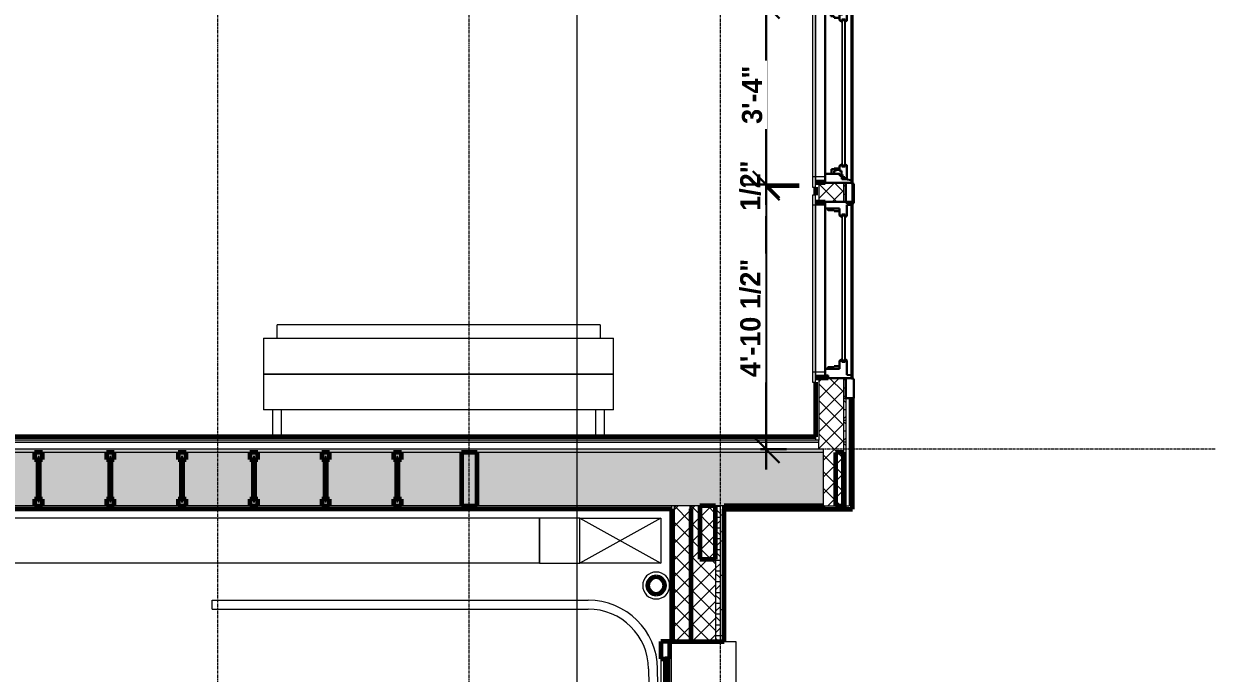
# Model space of a CAD drawing. Header units: inches. Extents: x -3225 to -1923, y -226 to 478.
# Drawn here: x -2201.1 to -1935.5, y 97.3 to 242.1 of the extents above; entities that cross this region are included whole.
import ezdxf

# ---------------------------------------------------------------- set-up
doc = ezdxf.new("R2010")
doc.units = ezdxf.units.IN
doc.header["$MEASUREMENT"] = 0
doc.linetypes.add('Grid Line 1_2_', pattern=[0.875, 0.5, -0.125, 0.125, -0.125])
for name, color, linetype, lineweight in [('A-ANNO-DIMS-1', 211, 'Continuous', 30), ('A-CLNG-1', 13, 'Continuous', 60), ('A-CLNG-PATT-1', 13, 'Continuous', 9), ('A-DOOR', 31, 'Continuous', 18), ('A-DOOR-1', 31, 'Continuous', 60), ('A-FLOR-1', 192, 'Continuous', 60), ('A-FLOR-LEVL-1', 51, 'Grid Line 1_2_', 9), ('A-FLOR-MCUT', 51, 'Continuous', 18), ('A-FLOR-PATT-1', 8, 'Continuous', 9), ('A-GLAZ-1', 151, 'Continuous', 9), ('A-GLAZ-2', 151, 'Continuous', 30), ('A-WALL', 113, 'Continuous', 18), ('A-WALL-PATT-1', 111, 'Continuous', 9), ('G-ANNO-SYMB-1', 111, 'Continuous', 9), ('I-FURN', 30, 'Continuous', 9), ('I-WALL', 2, 'Continuous', 18), ('I-WALL-1', 2, 'Continuous', 60), ('M-HVAC-DUCT', 70, 'Continuous', 9), ('M-HVAC-DUCT-ANNO', 70, 'Continuous', 9), ('S-BEAM', 12, 'Continuous', 9), ('S-BEAM-1', 12, 'Continuous', 60), ('S-FNDN', 32, 'Continuous', 18), ('S-FNDN-1', 32, 'Continuous', 60), ('S-GRID-1', 1, 'Grid Line 1_2_', 9)]:
    doc.layers.add(name, color=color, linetype=linetype, lineweight=lineweight)
doc.styles.add('Century Gothic_B', font='GOTHICB.TTF', dxfattribs={"height": 4.5})
doc.dimstyles.new('OD__1_4__Tol__', dxfattribs={"dimscale": 12, "dimtxt": 4.698757, "dimasz": 0.5, "dimexe": 0.375, "dimexo": 0.25, "dimgap": 0.0625, "dimtad": 1, "dimrnd": 0.25, "dimzin": 3, "dimdsep": 46, "dimlunit": 4, "dimtxsty": 'Century Gothic_B', "dimblk1": 'OBLIQUE', "dimblk2": 'OBLIQUE', "dimsah": 1, "dimcen": 0.09, "dimdle": 0.375, "dimazin": 0, "dimtfac": 1, "dimtdec": 4, "dimtix": 1, "dimtmove": 0, "dimatfit": 3, "dimfxl": 1, "dimtvp": 1, "dimtfill": 1, "dimfrac": 2, "dimtolj": 1, "dimtzin": 0, "dimlwd": 30, "dimlwe": 30, "dimarcsym": 2})
pattern_1 = [(0, (-2625.466, 124.937), (15.36, 3.84), [0.634, -10.886, 0.634, -10.886, -61.44]), (0, (-2625.466, 124.937), (15.36, 3.84), [-23.04, 0.634, -22.406, 0.634, -10.886, -26.88]), (0, (-2625.466, 124.937), (15.36, 3.84), [-57.6, 0.634, -7.046, 0.634, -18.566]), (120, (-2619.706, 126.857), (-11.005538, 11.38215), [0.634, -10.886, 0.634, -10.886, -61.44]), (120, (-2619.706, 126.857), (-11.005538, 11.38215), [-23.04, 0.634, -22.406, 0.634, -10.886, -26.88]), (120, (-2619.706, 126.857), (-11.005538, 11.38215), [-57.6, 0.634, -7.046, 0.634, -18.566]), (240, (-2617.786, 134.537), (-4.354462, -15.22215), [0.634, -10.886, 0.634, -10.886, -61.44]), (240, (-2617.786, 134.537), (-4.354462, -15.22215), [-23.04, 0.634, -22.406, 0.634, -10.886, -26.88]), (240, (-2617.786, 134.537), (-4.354462, -15.22215), [-57.6, 0.634, -7.046, 0.634, -18.566])]
pattern_2 = [(45, (-2625.466, 124.937), (-1.856155, 1.856155), []), (135, (-2625.466, 124.937), (-1.856155, -1.856155), [])]
pattern_3 = [(0, (-2625.466, 124.937), (0, 2.399), []), (315, (-2625.466, 124.937), (2.398506, 0), [3.393, -3.393]), (45, (-2625.466, 124.937), (2.398506, 0), [3.393, -3.393])]
pattern_4 = [(216.87, (-2622.268, 132.934), (23.9897714, 15.993643), [3.998, -35.986]), (206.565, (-2617.47, 130.535), (-7.99708, -7.99662), [8.941, -8.941]), (198.435, (-2617.47, 126.537), (-15.993845, -7.997098), [5.058, -20.23])]

# ---------------------------------------------------------------- blocks, each defined once
blk = doc.blocks.new('Bed-Standard - King 78_ x 80_-1391540-Section 12')
at = {"layer": 'I-FURN'}
for p, q in [((-2592.09, 175), (-2664.09, 175)), ((-2664.09, 174), (-2664.09, 175)), ((-2664.09, 172), (-2664.09, 174)), ((-2592.09, 175), (-2592.09, 174)), ((-2592.09, 174), (-2592.09, 172)), ((-2667.09, 172), (-2667.09, 164)), ((-2667.09, 172), (-2666.09, 172)), ((-2666.09, 172), (-2590.09, 172)), ((-2590.09, 172), (-2589.09, 172)), ((-2589.09, 164), (-2589.09, 172)), ((-2667.09, 164), (-2667.09, 156)), ((-2667.09, 164), (-2666.09, 164)), ((-2666.09, 164), (-2667.09, 164)), ((-2666.09, 164), (-2590.09, 164)), ((-2590.09, 164), (-2666.09, 164)), ((-2590.09, 164), (-2589.09, 164)), ((-2589.09, 164), (-2590.09, 164)), ((-2589.09, 156), (-2589.09, 164)), ((-2666.09, 156), (-2667.09, 156)), ((-2590.09, 156), (-2666.09, 156)), ((-2665.09, 156), (-2665.09, 150)), ((-2663.09, 150), (-2663.09, 156)), ((-2593.09, 156), (-2593.09, 150)), ((-2591.09, 150), (-2591.09, 156)), ((-2589.09, 156), (-2590.09, 156))]:
    blk.add_line(p, q, dxfattribs=at)
blk = doc.blocks.new('Garage Door - GARAGE-1873520-Section 12')
at = {"layer": 'A-DOOR'}
for p, q in [((-2159.06, 111.63), (-2159.06, 113.63)), ((-2159.06, 113.63), (-2075.27, 113.63)), ((-2159.06, 111.63), (-2075.27, 111.63)), ((-2061.77, 98.29), (-2060.42, 20.54)), ((-2059.06, 57.81), (-2059.77, 98.32)), ((-2059.06, 100.51), (-2059.06, 84.63)), ((-2057.06, 84.63), (-2057.06, 100.51)), ((-2059.06, 82.13), (-2059.06, 63.63)), ((-2057.06, 63.63), (-2057.06, 82.13)), ((-2059.06, 61.13), (-2059.06, 42.63)), ((-2057.06, 42.63), (-2057.06, 61.13)), ((-2059.06, 40.13), (-2059.06, 24.26)), ((-2057.06, 24.26), (-2057.06, 40.13))]:
    blk.add_line(p, q, dxfattribs=at)
for centre, radius, start, end in [((-2060.09, 116.88), 3, 90, 270), ((-2060.09, 116.88), 3, 270, 90), ((-2075.27, 98.13), 15.5, 0.6951, 90), ((-2075.27, 98.13), 13.5, 0.6728, 90)]:
    blk.add_arc(centre, radius, start, end, dxfattribs=at)
at = {"layer": 'A-DOOR-1'}
for p, q in [((-2059.06, 104.38), (-2059.06, 100.51)), ((-2057.06, 104.38), (-2059.06, 104.38)), ((-2057.06, 100.51), (-2057.06, 104.38)), ((-2059.06, 100.51), (-2057.06, 100.51)), ((-2058.06, 100.51), (-2058.06, 84.63)), ((-2057.56, 100.51), (-2058.06, 100.51)), ((-2057.56, 84.63), (-2057.56, 100.51)), ((-2059.06, 84.63), (-2059.06, 83.38)), ((-2057.06, 84.63), (-2059.06, 84.63)), ((-2059.06, 83.38), (-2057.06, 83.38)), ((-2059.06, 83.38), (-2059.06, 82.13)), ((-2057.06, 83.38), (-2059.06, 83.38)), ((-2058.06, 84.63), (-2057.56, 84.63)), ((-2057.06, 83.38), (-2057.06, 84.63)), ((-2057.06, 82.13), (-2057.06, 83.38)), ((-2059.06, 82.13), (-2057.06, 82.13)), ((-2058.06, 82.13), (-2058.06, 63.63)), ((-2057.56, 82.13), (-2058.06, 82.13)), ((-2057.56, 63.63), (-2057.56, 82.13)), ((-2059.06, 63.63), (-2059.06, 62.38)), ((-2057.06, 63.63), (-2059.06, 63.63)), ((-2059.06, 62.38), (-2057.06, 62.38)), ((-2059.06, 62.38), (-2059.06, 61.13)), ((-2057.06, 62.38), (-2059.06, 62.38)), ((-2059.06, 61.13), (-2057.06, 61.13)), ((-2058.06, 63.63), (-2057.56, 63.63)), ((-2058.06, 61.13), (-2058.06, 42.63)), ((-2057.56, 61.13), (-2058.06, 61.13)), ((-2057.56, 42.63), (-2057.56, 61.13)), ((-2057.06, 62.38), (-2057.06, 63.63)), ((-2057.06, 61.13), (-2057.06, 62.38)), ((-2059.06, 42.63), (-2059.06, 41.38)), ((-2057.06, 42.63), (-2059.06, 42.63)), ((-2058.06, 42.63), (-2057.56, 42.63)), ((-2057.06, 41.38), (-2057.06, 42.63)), ((-2059.06, 41.38), (-2057.06, 41.38)), ((-2059.06, 41.38), (-2059.06, 40.13)), ((-2057.06, 41.38), (-2059.06, 41.38)), ((-2059.06, 40.13), (-2057.06, 40.13)), ((-2058.56, 40.13), (-2058.56, 24.26)), ((-2057.56, 40.13), (-2058.56, 40.13)), ((-2057.56, 24.26), (-2057.56, 40.13)), ((-2057.06, 40.13), (-2057.06, 41.38)), ((-2059.06, 24.26), (-2059.06, 20.38)), ((-2057.06, 24.26), (-2059.06, 24.26)), ((-2058.56, 24.26), (-2057.56, 24.26)), ((-2057.06, 20.38), (-2057.06, 24.26)), ((-2059.06, 20.38), (-2057.06, 20.38))]:
    blk.add_line(p, q, dxfattribs=at)
for start, end in [(90, 270), (270, 90)]:
    blk.add_arc((-2060.09, 116.88), 1.91, start, end, dxfattribs=at)
blk = doc.blocks.new('LVL-Laminated Veneer Lumber - _2_-1 3_4_ x 11 7_8_ LVL-1960453-Section 12')
at = {"layer": 'S-BEAM-1'}
for p, q in [((-2100.02, 146.5), (-2103.52, 146.5)), ((-2103.52, 146.5), (-2103.52, 134.62)), ((-2100.02, 134.62), (-2100.02, 146.5)), ((-2103.52, 134.62), (-2100.02, 134.62))]:
    blk.add_line(p, q, dxfattribs=at)
blk = doc.blocks.new('Window-Picture-Andersen-A_Series - 39-1_4_ x 39-1_4_-V3-Section 12')
at = {"layer": 'A-GLAZ-1'}
for p, q in [((-2024.59, 203.91), (-2025.21, 203.91)), ((-2025.21, 203.91), (-2025.21, 162.19)), ((-2024.59, 162.19), (-2024.59, 203.91)), ((-2024.59, 202.34), (-2024.59, 163.75)), ((-2022.4, 202.34), (-2024.59, 202.34)), ((-2022.4, 163.75), (-2022.4, 202.34)), ((-2024.59, 201.66), (-2025.21, 201.66)), ((-2022.4, 201.66), (-2024.59, 201.66)), ((-2018.62, 199.06), (-2018.62, 199.54)), ((-2018.1, 199.21), (-2018.62, 199.21)), ((-2018.1, 199.54), (-2018.1, 199.06)), ((-2018.74, 199.06), (-2018.74, 167.24)), ((-2018.62, 199.06), (-2018.62, 167.24)), ((-2018.1, 199.06), (-2018.1, 167.24)), ((-2017.98, 199.06), (-2017.98, 167.24)), ((-2018.62, 167.24), (-2018.62, 166.74)), ((-2018.1, 167.07), (-2018.62, 167.07)), ((-2018.1, 166.74), (-2018.1, 167.24)), ((-2024.59, 164.44), (-2025.21, 164.44)), ((-2025.21, 162.19), (-2024.59, 162.19)), ((-2022.4, 164.44), (-2024.59, 164.44)), ((-2024.59, 163.75), (-2022.4, 163.75))]:
    blk.add_line(p, q, dxfattribs=at)
at = {"layer": 'A-GLAZ-2'}
for p, q in [((-2016.34, 206.62), (-2017.84, 206.62)), ((-2017.84, 206.62), (-2017.84, 202.37)), ((-2016.34, 206.62), (-2016.52, 206.62)), ((-2016.34, 162.99), (-2016.34, 206.62)), ((-2016.34, 206.12), (-2016.34, 205.75)), ((-2016.34, 205.75), (-2016.34, 202.12)), ((-2024.46, 202.37), (-2024.46, 202.34)), ((-2022.4, 202.37), (-2024.46, 202.37)), ((-2016.52, 202.37), (-2022.4, 202.37)), ((-2022.4, 202.37), (-2022.4, 163.72)), ((-2016.52, 163.12), (-2016.52, 202.37)), ((-2016.34, 202.12), (-2016.52, 202.12)), ((-2022.24, 200.94), (-2022.4, 201.1)), ((-2022.24, 200.94), (-2019.19, 200.94)), ((-2021.89, 200.67), (-2021.89, 200.94)), ((-2021.74, 200.52), (-2021.89, 200.67)), ((-2020.42, 200.52), (-2021.74, 200.52)), ((-2020.42, 200.29), (-2020.42, 200.52)), ((-2019.19, 200.29), (-2020.42, 200.29)), ((-2019.19, 200.94), (-2019.19, 199.38)), ((-2019.19, 199.38), (-2018.87, 199.06)), ((-2018.74, 199.54), (-2018.74, 199.06)), ((-2017.98, 199.54), (-2018.74, 199.54)), ((-2017.98, 199.54), (-2017.98, 199.06)), ((-2017.93, 199.06), (-2017.59, 199.25)), ((-2017.59, 201.63), (-2016.52, 201.75)), ((-2017.59, 199.25), (-2017.59, 201.63)), ((-2018.87, 199.06), (-2018.74, 199.06)), ((-2017.98, 199.06), (-2017.93, 199.06)), ((-2022.24, 165.15), (-2022.4, 164.99)), ((-2019.19, 165.15), (-2022.24, 165.15)), ((-2021.74, 165.57), (-2021.89, 165.43)), ((-2021.89, 165.43), (-2021.89, 165.15)), ((-2020.42, 165.57), (-2021.74, 165.57)), ((-2020.42, 165.8), (-2020.42, 165.57)), ((-2019.19, 165.8), (-2020.42, 165.8)), ((-2018.87, 167.24), (-2019.19, 166.94)), ((-2019.19, 166.94), (-2019.19, 165.15)), ((-2018.74, 167.24), (-2018.87, 167.24)), ((-2018.74, 166.74), (-2018.74, 167.24)), ((-2017.98, 166.74), (-2018.74, 166.74)), ((-2017.93, 167.24), (-2017.98, 167.24)), ((-2017.98, 167.24), (-2017.98, 166.74)), ((-2017.59, 167.04), (-2017.93, 167.24)), ((-2017.59, 163.87), (-2017.59, 167.04)), ((-2024.46, 163.75), (-2024.46, 163.12)), ((-2024.46, 163.12), (-2021.74, 163.12)), ((-2022.4, 163.72), (-2021.74, 163.72)), ((-2021.74, 163.72), (-2021.74, 163.12)), ((-2021.74, 163.12), (-2016.52, 163.12)), ((-2017.84, 163.12), (-2017.84, 161.5)), ((-2017.84, 163.12), (-2017.84, 158.62)), ((-2017.59, 163.87), (-2016.52, 163.75)), ((-2016.52, 163.12), (-2016.52, 163.03)), ((-2016.52, 163.03), (-2016.52, 163.12)), ((-2016.52, 163.03), (-2016.34, 162.99)), ((-2016.02, 162.94), (-2016.52, 163.03)), ((-2016.02, 158.62), (-2016.02, 162.94)), ((-2016.34, 158.62), (-2017.84, 158.62)), ((-2017.84, 158.62), (-2016.02, 158.62))]:
    blk.add_line(p, q, dxfattribs=at)
blk = doc.blocks.new('Window-Casement-Andersen-A_Series - ACW3434-V4-Section 12')
at = {"layer": 'A-GLAZ-1'}
for p, q in [((-2024.59, 247.41), (-2025.21, 247.41)), ((-2025.21, 247.41), (-2025.21, 205.69)), ((-2024.59, 205.69), (-2024.59, 247.41)), ((-2024.59, 245.16), (-2025.21, 245.16)), ((-2024.59, 245.84), (-2024.59, 207.25)), ((-2022.4, 245.84), (-2024.59, 245.84)), ((-2022.4, 245.16), (-2024.59, 245.16)), ((-2022.4, 207.25), (-2022.4, 245.84)), ((-2018.74, 242.56), (-2018.74, 210.74)), ((-2018.62, 242.56), (-2018.62, 243.04)), ((-2018.1, 242.71), (-2018.62, 242.71)), ((-2018.62, 242.56), (-2018.62, 210.74)), ((-2018.1, 243.04), (-2018.1, 242.56)), ((-2018.1, 242.56), (-2018.1, 210.74)), ((-2017.98, 242.56), (-2017.98, 210.74)), ((-2018.62, 210.74), (-2018.62, 210.24)), ((-2018.1, 210.57), (-2018.62, 210.57)), ((-2018.1, 210.24), (-2018.1, 210.74)), ((-2024.59, 207.94), (-2025.21, 207.94)), ((-2022.4, 207.94), (-2024.59, 207.94)), ((-2024.59, 207.25), (-2022.4, 207.25)), ((-2025.21, 205.69), (-2024.59, 205.69))]:
    blk.add_line(p, q, dxfattribs=at)
at = {"layer": 'A-GLAZ-2'}
for p, q in [((-2016.34, 250.13), (-2017.84, 250.13)), ((-2017.84, 250.13), (-2017.84, 245.88)), ((-2016.34, 250.13), (-2017.84, 250.13)), ((-2016.34, 206.49), (-2016.34, 250.13)), ((-2016.34, 249.63), (-2016.34, 249.25)), ((-2016.34, 249.25), (-2016.34, 245.63)), ((-2016.52, 245.88), (-2022.4, 245.88)), ((-2022.4, 245.88), (-2022.4, 206.63)), ((-2022.4, 244.6), (-2022.24, 244.44)), ((-2022.24, 244.44), (-2019.19, 244.44)), ((-2021.19, 244.44), (-2021.19, 243.76)), ((-2019.19, 244.44), (-2019.19, 242.88)), ((-2018.7, 244.31), (-2018.7, 245.08)), ((-2018.7, 245.08), (-2018.06, 245.08)), ((-2018.07, 244.64), (-2018.57, 244.64)), ((-2018.57, 244.64), (-2018.57, 244.12)), ((-2017.59, 244.89), (-2018.07, 244.81)), ((-2018.07, 244.81), (-2018.07, 244.64)), ((-2018.06, 245.08), (-2016.52, 245.25)), ((-2017.59, 242.75), (-2017.59, 244.89)), ((-2016.52, 206.63), (-2016.52, 245.88)), ((-2016.34, 245.63), (-2016.52, 245.63)), ((-2021.19, 243.76), (-2020.38, 243.76)), ((-2020.38, 243.76), (-2020.38, 243.4)), ((-2020.38, 243.4), (-2019.19, 243.4)), ((-2019.19, 244.31), (-2018.7, 244.31)), ((-2018.57, 244.12), (-2019.19, 244.12)), ((-2019.19, 242.88), (-2018.87, 242.56)), ((-2018.87, 242.56), (-2018.74, 242.56)), ((-2018.74, 243.04), (-2018.74, 242.56)), ((-2017.98, 243.04), (-2018.74, 243.04)), ((-2017.98, 243.04), (-2017.98, 242.56)), ((-2017.98, 242.56), (-2017.93, 242.56)), ((-2017.93, 242.56), (-2017.59, 242.75)), ((-2020.38, 209.81), (-2020.39, 209.71)), ((-2019.19, 209.81), (-2020.38, 209.81)), ((-2018.87, 210.74), (-2019.19, 210.44)), ((-2019.19, 210.44), (-2019.19, 209.32)), ((-2018.74, 210.74), (-2018.87, 210.74)), ((-2018.74, 210.24), (-2018.74, 210.74)), ((-2017.98, 210.24), (-2018.74, 210.24)), ((-2017.93, 210.74), (-2017.98, 210.74)), ((-2017.98, 210.74), (-2017.98, 210.24)), ((-2017.59, 210.54), (-2017.93, 210.74)), ((-2017.59, 207.61), (-2017.59, 210.54)), ((-2022.4, 208.49), (-2022.24, 208.65)), ((-2022.24, 208.65), (-2019.17, 208.65)), ((-2020.99, 209.71), (-2020.39, 209.71)), ((-2020.99, 208.65), (-2020.99, 209.71)), ((-2019.62, 209.54), (-2020.38, 209.34)), ((-2020.38, 209.34), (-2020.38, 208.65)), ((-2019.19, 209.54), (-2019.62, 209.54)), ((-2019.19, 209.32), (-2018.81, 209.32)), ((-2019.17, 208.65), (-2019.17, 208.19)), ((-2019.17, 208.19), (-2018.7, 208.19)), ((-2018.81, 209.32), (-2018.81, 208.45)), ((-2018.81, 208.45), (-2018.57, 208.45)), ((-2018.7, 208.19), (-2018.7, 207.43)), ((-2018.7, 207.43), (-2018.06, 207.43)), ((-2018.57, 208.45), (-2018.57, 207.86)), ((-2018.57, 207.86), (-2018.07, 207.86)), ((-2018.07, 207.86), (-2018.07, 207.66)), ((-2018.07, 207.66), (-2017.9, 207.66)), ((-2018.06, 207.43), (-2016.52, 207.25)), ((-2017.9, 207.66), (-2017.59, 207.61)), ((-2022.4, 206.63), (-2016.52, 206.63)), ((-2017.84, 206.63), (-2017.84, 205)), ((-2017.84, 206.63), (-2017.84, 202.37)), ((-2016.52, 206.63), (-2016.52, 206.53)), ((-2016.52, 206.53), (-2016.52, 206.63)), ((-2016.52, 206.53), (-2016.34, 206.49)), ((-2016.02, 206.44), (-2016.52, 206.53)), ((-2016.02, 202.13), (-2016.02, 206.44)), ((-2016.34, 202.13), (-2017.84, 202.13)), ((-2016.52, 202.13), (-2016.02, 202.13))]:
    blk.add_line(p, q, dxfattribs=at)
blk = doc.blocks.new('LVL-Laminated Veneer Lumber - _2_-1 3_4_ x 11 7_8_ LVL-2008976-Section 12')
at = {"layer": 'S-BEAM-1'}
for p, q in [((-2046.84, 134.62), (-2050.34, 134.62)), ((-2050.34, 134.62), (-2050.34, 122.75)), ((-2046.84, 122.75), (-2046.84, 134.62)), ((-2050.34, 122.75), (-2046.84, 122.75))]:
    blk.add_line(p, q, dxfattribs=at)
blk = doc.blocks.new('LVL-Laminated Veneer Lumber - 1 3_4_x11 7_8_ LVL-1960503-Section 12')
at = {"layer": 'S-BEAM-1'}
for p, q in [((-2018.34, 146.5), (-2020.09, 146.5)), ((-2020.09, 146.5), (-2020.09, 134.62)), ((-2018.34, 134.62), (-2018.34, 146.5)), ((-2020.09, 134.62), (-2018.34, 134.62))]:
    blk.add_line(p, q, dxfattribs=at)
blk = doc.blocks.new('Rectangular Elbow - Radius - 1 W-2200222-Section 12')
at = {"layer": 'M-HVAC-DUCT'}
for p, q in [((-2086.09, 121.87), (-2086.09, 131.87)), ((-2077.09, 131.87), (-2086.09, 131.87)), ((-2086.09, 121.87), (-2077.09, 121.87))]:
    blk.add_line(p, q, dxfattribs=at)
blk = doc.blocks.new('Plywood Web Joist - 11 7_8_ TJI360 _ 16_ O_C_-2000566-Section 12')
at = {"layer": 'S-BEAM-1'}
for p, q in [((-2118.65, 146.5), (-2118.65, 145)), ((-2116.9, 146.5), (-2118.65, 146.5)), ((-2116.9, 145), (-2116.9, 146.5)), ((-2118.65, 145), (-2117.96, 145)), ((-2117.96, 145), (-2117.96, 145.25)), ((-2117.96, 145.25), (-2117.59, 145.25)), ((-2117.96, 145.25), (-2117.96, 135.9)), ((-2117.59, 145.25), (-2117.96, 145.25)), ((-2117.59, 145.25), (-2117.59, 145)), ((-2117.59, 135.9), (-2117.59, 145.25)), ((-2117.59, 145), (-2116.9, 145)), ((-2117.96, 136.12), (-2118.65, 136.12)), ((-2118.65, 136.12), (-2118.65, 134.62)), ((-2117.96, 135.9), (-2117.96, 136.12)), ((-2117.59, 135.9), (-2117.96, 135.9)), ((-2117.96, 135.9), (-2117.59, 135.9)), ((-2116.9, 136.12), (-2117.59, 136.12)), ((-2117.59, 136.12), (-2117.59, 135.9)), ((-2116.9, 134.62), (-2116.9, 136.12)), ((-2118.65, 134.62), (-2116.9, 134.62))]:
    blk.add_line(p, q, dxfattribs=at)
blk = doc.blocks.new('_Oblique')
at = {"color": 0, "linetype": 'ByBlock', "lineweight": -2}
blk.add_line((-0.5, -0.5), (0.5, 0.5), dxfattribs=at)
blk = doc.blocks.new('DIMBLOCK8-Section 12')
at = {"layer": 'A-ANNO-DIMS-1', "color": 0, "lineweight": 30, "transparency": 16777216}
for p, q in [((-2035.57, 142.75), (-2035.57, 210.25)), ((-2028.21, 205.75), (-2040.07, 205.75)), ((-2036.82, 147.25), (-2031.07, 147.25))]:
    blk.add_line(p, q, dxfattribs=at)
at = {"layer": 'Defpoints', "color": 0, "transparency": 16777216}
for p in [(-2035.57, 205.75), (-2025.21, 205.75), (-2039.82, 147.25)]:
    blk.add_point(p, dxfattribs=at)
at = {"layer": 'A-ANNO-DIMS-1', "color": 0, "lineweight": 30, "transparency": 16777216, "xscale": 5.999999999999999, "yscale": 5.999999999999999, "zscale": 5.999999999999999}
for p, rotation in [((-2035.57, 205.75), 90), ((-2035.57, 147.25), 270)]:
    blk.add_blockref('_Oblique', p, dxfattribs=dict(at, rotation=rotation))
at = {"layer": 'A-ANNO-DIMS-1', "color": 0, "transparency": 16777216, "insert": (-2039.04, 176.5), "char_height": 4.5, "attachment_point": 5, "rotation": 90, "style": 'Century Gothic_B', "bg_fill": 3, "box_fill_scale": 1.25, "bg_fill_color": 256, "bg_fill_true_color": 13158600, "bg_fill_transparency": 0}
blk.add_mtext('\\A1;4\'-10 1/2"', dxfattribs=at)
blk = doc.blocks.new('DIMBLOCK9-Section 12')
at = {"layer": 'A-ANNO-DIMS-1', "color": 0, "lineweight": 30, "transparency": 16777216}
for p, q in [((-2035.57, 206.25), (-2035.57, 212.25)), ((-2028.21, 206.25), (-2040.07, 206.25)), ((-2028.21, 205.75), (-2040.07, 205.75)), ((-2035.57, 205.75), (-2035.57, 206.25)), ((-2035.57, 205.75), (-2035.57, 199.75))]:
    blk.add_line(p, q, dxfattribs=at)
at = {"layer": 'Defpoints', "color": 0, "transparency": 16777216}
for p in [(-2025.21, 206.25), (-2025.21, 205.75)]:
    blk.add_point(p, dxfattribs=at)
at = {"layer": 'A-ANNO-DIMS-1', "color": 0, "lineweight": 30, "transparency": 16777216, "xscale": 5.999999999999999, "yscale": 5.999999999999999, "zscale": 5.999999999999999}
for p, rotation in [((-2035.57, 206.25), 270), ((-2035.57, 205.75), 90)]:
    blk.add_blockref('_Oblique', p, dxfattribs=dict(at, rotation=rotation))
at = {"layer": 'A-ANNO-DIMS-1', "color": 0, "transparency": 16777216, "insert": (-2039.04, 206), "char_height": 4.5, "attachment_point": 5, "rotation": 90, "style": 'Century Gothic_B', "bg_fill": 3, "box_fill_scale": 1.25, "bg_fill_color": 256, "bg_fill_true_color": 13158600, "bg_fill_transparency": 0}
blk.add_mtext('\\A1;1/2"', dxfattribs=at)
at = {"layer": 'Defpoints', "color": 0, "transparency": 16777216}
blk.add_point((-2035.57, 206.25), dxfattribs=at)
blk = doc.blocks.new('DIMBLOCK10-Section 12')
at = {"layer": 'A-ANNO-DIMS-1', "color": 0, "lineweight": 30, "transparency": 16777216}
for p, q in [((-2035.57, 201.75), (-2035.57, 250.75)), ((-2028.21, 246.25), (-2040.07, 246.25)), ((-2028.21, 206.25), (-2040.07, 206.25))]:
    blk.add_line(p, q, dxfattribs=at)
at = {"layer": 'Defpoints', "color": 0, "transparency": 16777216}
for p in [(-2035.57, 246.25), (-2025.21, 246.25), (-2025.21, 206.25)]:
    blk.add_point(p, dxfattribs=at)
at = {"layer": 'A-ANNO-DIMS-1', "color": 0, "lineweight": 30, "transparency": 16777216, "xscale": 5.999999999999999, "yscale": 5.999999999999999, "zscale": 5.999999999999999}
for p, rotation in [((-2035.57, 246.25), 90), ((-2035.57, 206.25), 270)]:
    blk.add_blockref('_Oblique', p, dxfattribs=dict(at, rotation=rotation))
at = {"layer": 'A-ANNO-DIMS-1', "color": 0, "transparency": 16777216, "insert": (-2038.69, 226.25), "char_height": 4.5, "attachment_point": 5, "rotation": 90, "style": 'Century Gothic_B', "bg_fill": 3, "box_fill_scale": 1.25, "bg_fill_color": 256, "bg_fill_true_color": 13158600, "bg_fill_transparency": 0}
blk.add_mtext('\\A1;3\'-4"', dxfattribs=at)

msp = doc.modelspace()

# ---------------------------------------------------------------- hatches: boundary and pattern name
at = {"layer": 'A-CLNG-PATT-1'}
h = msp.add_hatch(dxfattribs=at)
h.set_pattern_fill('FP_5', color=256, style=0, pattern_type=2)
h.set_pattern_definition(pattern_4)
h.paths.add_polyline_path([(-2020.16081, 133.875), (-2016.33668, 133.875), (-2016.33668, 134.625), (-2044.96168, 134.625), (-2044.96168, 133.875), (-2038.32276, 133.875)], flags=0)
at = {"layer": 'A-FLOR-PATT-1'}
h = msp.add_hatch(dxfattribs=at)
h.set_pattern_fill('FP_4', color=256, style=0, pattern_type=2)
h.set_pattern_definition(pattern_3)
h.paths.add_polyline_path([(-2260.08668, 148.75), (-2023.83668, 148.75), (-2023.83668, 149.25), (-2260.08668, 149.25)], flags=0)
h.paths.add_polyline_path([(-2692.15282, 148.75), (-2540.33668, 148.75), (-2540.33668, 149.25), (-2709.83668, 149.25), (-2709.83668, 148.75)], flags=0)
h = msp.add_hatch(dxfattribs=at)
h.set_pattern_fill('FP_4', color=256, style=0, pattern_type=2)
h.set_pattern_definition(pattern_3)
h.paths.add_polyline_path([(-2260.08668, 146.5), (-2022.83668, 146.5), (-2022.83668, 147.25), (-2260.08668, 147.25), (-2260.08668, 146.81353)], flags=0)
h.paths.add_polyline_path([(-2710.31476, 146.5), (-2540.33668, 146.5), (-2540.33668, 147.25), (-2715.33668, 147.25), (-2715.33668, 146.5)], flags=0)
h = msp.add_hatch(dxfattribs=at)
h.set_pattern_fill('FP_6', color=256, style=0, pattern_type=2)
h.set_pattern_definition([(161.57, (-2625.226, 125.177), (-1.92045124, 0.00015035), [0, -13.661, 1.517, 0]), (18.43, (-2625.706, 125.177), (-1.92045124, -0.00015035), [0, -13.661, 1.517, 0]), (108.43, (-2625.226, 125.177), (0.9599691, -4.80073665), [4.553, -10.625]), (71.57, (-2625.706, 125.177), (0.9599691, 4.80073665), [4.553, -10.625])])
h.paths.add_polyline_path([(-2715.33668, 134.625), (-2540.33668, 134.625), (-2540.33668, 146.5), (-2715.33668, 146.5), (-2715.33668, 142.10476)], flags=0)
h.paths.add_polyline_path([(-2260.08668, 134.625), (-2022.83668, 134.625), (-2022.83668, 146.5), (-2260.08668, 146.5), (-2260.08668, 142.10476)], flags=0)
h = msp.add_hatch(dxfattribs=at)
h.set_pattern_fill('FP_1', color=256, style=0, pattern_type=2)
h.set_pattern_definition(pattern_1)
h.paths.add_polyline_path([(-2238.10417, 134), (-2056.71168, 134), (-2056.71168, 134.625), (-2260.08668, 134.625), (-2260.08668, 134)], flags=0)
h.paths.add_polyline_path([(-2692.15282, 134), (-2540.33668, 134), (-2540.33668, 134.625), (-2709.08668, 134.625), (-2709.08668, 134)], flags=0)
h.paths.add_polyline_path([(-2038.32276, 134), (-2022.83668, 134), (-2022.83668, 134.625), (-2044.96168, 134.625), (-2044.96168, 134)], flags=0)
at = {"layer": 'A-WALL-PATT-1'}
h = msp.add_hatch(dxfattribs=at)
h.set_pattern_fill('FP_1', color=256, style=0, pattern_type=2)
h.set_pattern_definition(pattern_1)
h.paths.add_polyline_path([(-2024.58668, 149.25), (-2023.83668, 149.25), (-2023.83668, 163.125), (-2024.58668, 163.125), (-2024.58668, 150)], flags=0)
h.paths.add_polyline_path([(-2023.83668, 202.375), (-2023.83668, 206.625), (-2024.58668, 206.625), (-2024.58668, 202.375)], flags=0)
h.paths.add_polyline_path([(-2024.58668, 245.875), (-2023.83668, 245.875), (-2023.83668, 370.11785), (-2024.58668, 370.11785), (-2024.58668, 247.40625)], flags=0)
h = msp.add_hatch(dxfattribs=at)
h.set_pattern_fill('FP_3', color=256, style=0, pattern_type=2)
h.set_pattern_definition(pattern_2)
h.paths.add_polyline_path([(-2020.16081, 134.625), (-2018.33668, 134.625), (-2018.33668, 163.125), (-2023.83668, 163.125), (-2023.83668, 147.25), (-2022.83668, 147.25), (-2022.83668, 134.625)], flags=0)
h.paths.add_polyline_path([(-2018.33668, 202.375), (-2018.33668, 206.625), (-2023.83668, 206.625), (-2023.83668, 202.375), (-2020.16081, 202.375)], flags=0)
h.paths.add_polyline_path([(-2023.83668, 245.875), (-2018.33668, 245.875), (-2018.33668, 370.11785), (-2023.83668, 370.11785), (-2023.83668, 255.11517)], flags=0)
h = msp.add_hatch(dxfattribs=at)
h.set_pattern_fill('FP_4', color=256, style=0, pattern_type=2)
h.set_pattern_definition(pattern_3)
h.paths.add_polyline_path([(-2018.33668, 134.625), (-2017.83668, 134.625), (-2017.83668, 163.125), (-2018.33668, 163.125), (-2018.33668, 142.10476)], flags=0)
h.paths.add_polyline_path([(-2017.83668, 202.375), (-2017.83668, 206.625), (-2018.33668, 206.625), (-2018.33668, 202.375)], flags=0)
h.paths.add_polyline_path([(-2017.83668, 245.875), (-2017.83668, 370.11785), (-2018.33668, 370.11785), (-2018.33668, 245.875)], flags=0)
h = msp.add_hatch(dxfattribs=at)
h.set_pattern_fill('FP_5', color=256, style=0, pattern_type=2)
h.set_pattern_definition(pattern_4)
h.paths.add_polyline_path([(-2016.33668, 134.625), (-2016.33668, 158.625), (-2017.08668, 158.625), (-2017.08668, 134.625)], flags=0)
h.paths.add_polyline_path([(-2016.52468, 250.125), (-2016.33668, 250.13633), (-2016.33668, 370.11785), (-2017.08668, 370.11785), (-2017.08668, 250.125)], flags=0)
h = msp.add_hatch(dxfattribs=at)
h.set_pattern_fill('FP_1', color=256, style=0, pattern_type=2)
h.set_pattern_definition(pattern_1)
h.paths.add_polyline_path([(-2056.08668, 104.38232), (-2056.08668, 134.625), (-2056.71168, 134.625), (-2056.71168, 104.38232), (-2056.4847, 104.38232)], flags=0)
h = msp.add_hatch(dxfattribs=at)
h.set_pattern_fill('FP_3', color=256, style=0, pattern_type=2)
h.set_pattern_definition(pattern_2)
h.paths.add_polyline_path([(-2056.08668, 104.38232), (-2052.58668, 104.38232), (-2052.58668, 134.625), (-2056.08668, 134.625), (-2056.08668, 104.43462)], flags=0)
h = msp.add_hatch(dxfattribs=at)
h.set_pattern_fill('FP_3', color=256, style=0, pattern_type=2)
h.set_pattern_definition(pattern_2)
h.paths.add_polyline_path([(-2052.33668, 104.38232), (-2046.83668, 104.38232), (-2046.83668, 134.625), (-2052.33668, 134.625), (-2052.33668, 104.43462)], flags=0)
h = msp.add_hatch(dxfattribs=at)
h.set_pattern_fill('FP_4', color=256, style=0, pattern_type=2)
h.set_pattern_definition(pattern_3)
h.paths.add_polyline_path([(-2045.83668, 104.38232), (-2045.83668, 134.625), (-2046.83668, 134.625), (-2046.83668, 104.38232)], flags=0)
h = msp.add_hatch(dxfattribs=at)
h.set_pattern_fill('FP_7', color=256, style=0, pattern_type=2)
h.set_pattern_definition([(0, (-2625.466, 124.937), (7.68, 1.92), [0.634, -5.126, 0.634, -5.126, -30.72]), (0, (-2625.466, 124.937), (7.68, 1.92), [-11.52, 0.634, -10.886, 0.634, -5.126, -13.44]), (0, (-2625.466, 124.937), (7.68, 1.92), [-28.8, 0.634, -3.206, 0.634, -8.966]), (120, (-2622.586, 125.897), (-5.502769, 5.691075), [0.634, -5.126, 0.634, -5.126, -30.72]), (120, (-2622.586, 125.897), (-5.502769, 5.691075), [-11.52, 0.634, -10.886, 0.634, -5.126, -13.44]), (120, (-2622.586, 125.897), (-5.502769, 5.691075), [-28.8, 0.634, -3.206, 0.634, -8.966]), (240, (-2621.626, 129.737), (-2.177231, -7.611075), [0.634, -5.126, 0.634, -5.126, -30.72]), (240, (-2621.626, 129.737), (-2.177231, -7.611075), [-11.52, 0.634, -10.886, 0.634, -5.126, -13.44]), (240, (-2621.626, 129.737), (-2.177231, -7.611075), [-28.8, 0.634, -3.206, 0.634, -8.966])])
h.paths.add_polyline_path([(-2045.33668, 104.38232), (-2045.33668, 134.625), (-2045.83668, 134.625), (-2045.83668, 104.38232)], flags=0)

# ---------------------------------------------------------------- linework, layer by layer
at = {"layer": 'A-CLNG-1'}
for p, q in [((-2022.83668, 134.625), (-2044.96168, 134.625)), ((-2044.96168, 134.625), (-2044.96168, 133.875)), ((-2044.96168, 133.875), (-2016.33668, 133.875)), ((-2016.33668, 133.875), (-2016.33668, 134.625))]:
    msp.add_line(p, q, dxfattribs=at)
at = {"layer": 'A-FLOR-1'}
for p, q in [((-2024.58668, 150), (-2709.08668, 150)), ((-2709.08668, 134), (-2056.71168, 134)), ((-2044.96168, 134), (-2022.83668, 134)), ((-2022.83668, 134), (-2022.83668, 134.625))]:
    msp.add_line(p, q, dxfattribs=at)
at = {"layer": 'A-FLOR-LEVL-1'}
msp.add_line((-1935.47917, 147.25), (-3194.57025, 147.25), dxfattribs=at)
at = {"layer": 'A-FLOR-MCUT'}
for p, q in [((-2023.83668, 149.25), (-2709.83668, 149.25)), ((-2023.83668, 148.75), (-2709.83668, 148.75)), ((-2023.83668, 147.25), (-2023.83668, 149.25)), ((-2022.83668, 147.25), (-2715.33668, 147.25)), ((-2022.83668, 146.5), (-2715.33668, 146.5)), ((-2044.96168, 134.625), (-2715.33668, 134.625))]:
    msp.add_line(p, q, dxfattribs=at)
at = {"layer": 'A-WALL'}
for p, q in [((-2023.83668, 206.625), (-2023.83668, 202.375)), ((-2018.33668, 206.625), (-2018.33668, 202.375)), ((-2023.83668, 163.125), (-2023.83668, 149.25)), ((-2018.33668, 163.125), (-2018.33668, 134.625)), ((-2017.83668, 158.625), (-2017.83668, 134.625)), ((-2017.08668, 158.625), (-2017.08668, 134.625)), ((-2024.58668, 150), (-2024.58668, 149.25)), ((-2022.83668, 147.25), (-2022.83668, 134.625)), ((-2056.71168, 134.625), (-2056.71168, 134)), ((-2056.08668, 134.625), (-2056.08668, 104.38232)), ((-2052.58668, 134.625), (-2052.58668, 104.38232)), ((-2052.33668, 134.625), (-2052.33668, 134)), ((-2046.83668, 134.625), (-2046.83668, 104.38232)), ((-2045.83668, 134.625), (-2045.83668, 104.38232)), ((-2045.33668, 134.625), (-2045.33668, 104.38232)), ((-2022.83668, 134.625), (-2017.08668, 134.625))]:
    msp.add_line(p, q, dxfattribs=at)
at = {"layer": 'G-ANNO-SYMB-1'}
msp.add_line((-2077.79874, 384.37598), (-2077.79874, -196.89908), dxfattribs=at)
at = {"layer": 'I-WALL'}
msp.add_line((-2056.71168, 20.46615), (-2056.71168, 104.38232), dxfattribs=at)
at = {"layer": 'I-WALL-1'}
for p, q in [((-2022.39918, 206.625), (-2024.58668, 206.625)), ((-2024.58668, 205.6875), (-2024.58668, 203.90625)), ((-2024.58668, 202.375), (-2022.39918, 202.375)), ((-2021.74293, 163.125), (-2024.58668, 163.125)), ((-2024.58668, 162.1875), (-2024.58668, 150)), ((-2016.33668, 134.625), (-2016.33668, 158.625)), ((-2056.71168, 134), (-2056.71168, 104.38232)), ((-2056.71168, 104.38232), (-2052.33668, 104.38232))]:
    msp.add_line(p, q, dxfattribs=at)
at = {"layer": 'M-HVAC-DUCT'}
for p, q in [((-2086.08786, 131.875), (-2467.21168, 131.875)), ((-2086.08786, 131.875), (-2086.08786, 121.875)), ((-2086.08786, 121.875), (-2467.21168, 121.875))]:
    msp.add_line(p, q, dxfattribs=at)
at = {"layer": 'M-HVAC-DUCT-ANNO'}
for p, q in [((-2059.08786, 131.875), (-2077.08786, 121.875)), ((-2077.08786, 131.875), (-2059.08786, 121.875)), ((-2077.08786, 131.875), (-2059.08786, 131.875)), ((-2077.08786, 121.875), (-2077.08786, 131.875)), ((-2059.08786, 131.875), (-2059.08786, 121.875)), ((-2059.08786, 121.875), (-2077.08786, 121.875))]:
    msp.add_line(p, q, dxfattribs=at)
at = {"layer": 'S-FNDN'}
for p, q in [((-2044.96168, 104.38232), (-2042.33668, 104.38232)), ((-2042.33668, 104.38232), (-2042.33668, 20.9515))]:
    msp.add_line(p, q, dxfattribs=at)
at = {"layer": 'S-FNDN-1'}
for p, q in [((-2052.33668, 134), (-2052.33668, 104.38232)), ((-2044.96168, 104.38232), (-2044.96168, 133.875)), ((-2052.33668, 104.38232), (-2044.96168, 104.38232))]:
    msp.add_line(p, q, dxfattribs=at)
at = {"layer": 'S-GRID-1'}
for p, q in [((-2157.77418, -165.07357), (-2157.77418, 454.14485)), ((-2101.77418, -165.07357), (-2101.77418, 454.14485)), ((-2045.77418, -165.07357), (-2045.77418, 454.14485))]:
    msp.add_line(p, q, dxfattribs=at)

# ---------------------------------------------------------------- block references
at = {"layer": 'A-DOOR'}
msp.add_blockref('Garage Door - GARAGE-1873520-Section 12', (0, 0), dxfattribs=at)
at = {"layer": 'A-GLAZ-1'}
for name in ['Window-Casement-Andersen-A_Series - ACW3434-V4-Section 12', 'Window-Picture-Andersen-A_Series - 39-1_4_ x 39-1_4_-V3-Section 12']:
    msp.add_blockref(name, (0, 0), dxfattribs=at)
at = {"layer": 'I-FURN'}
msp.add_blockref('Bed-Standard - King 78_ x 80_-1391540-Section 12', (519.48951, 0), dxfattribs=at)
at = {"layer": 'M-HVAC-DUCT'}
msp.add_blockref('Rectangular Elbow - Radius - 1 W-2200222-Section 12', (0, 0), dxfattribs=at)
at = {"layer": 'S-BEAM'}
for name, p in [('Plywood Web Joist - 11 7_8_ TJI360 _ 16_ O_C_-2000566-Section 12', (-80, 0)), ('Plywood Web Joist - 11 7_8_ TJI360 _ 16_ O_C_-2000566-Section 12', (-64, 0)), ('Plywood Web Joist - 11 7_8_ TJI360 _ 16_ O_C_-2000566-Section 12', (-48, 0)), ('Plywood Web Joist - 11 7_8_ TJI360 _ 16_ O_C_-2000566-Section 12', (-32, 0)), ('Plywood Web Joist - 11 7_8_ TJI360 _ 16_ O_C_-2000566-Section 12', (-16, 0)), ('Plywood Web Joist - 11 7_8_ TJI360 _ 16_ O_C_-2000566-Section 12', (0, 0)), ('LVL-Laminated Veneer Lumber - _2_-1 3_4_ x 11 7_8_ LVL-1960453-Section 12', (0, 0)), ('LVL-Laminated Veneer Lumber - 1 3_4_x11 7_8_ LVL-1960503-Section 12', (0, 0)), ('LVL-Laminated Veneer Lumber - _2_-1 3_4_ x 11 7_8_ LVL-2008976-Section 12', (0, 0))]:
    msp.add_blockref(name, p, dxfattribs=at)

# ---------------------------------------------------------------- next in the draw order: dimensions: what is measured, and where the dimension line sits
at = {"layer": 'A-ANNO-DIMS-1'}
dim = msp.add_linear_dim(base=(-2035.57322, 205.75), p1=(-2039.81586, 147.25), p2=(-2025.21168, 205.75), angle=90, dimstyle='OD__1_4__Tol__', override={"dimpost": '<>', "dimfxl": 60.295373}, dxfattribs=at)
dim.commit()
dim.dimension.update_dxf_attribs({"geometry": 'DIMBLOCK8-Section 12', "text_midpoint": (-2039.03821, 176.5)})

# ---------------------------------------------------------------- next in the draw order: dimensions: what is measured, and where the dimension line sits
dim = msp.add_linear_dim(base=(-2035.57322, 206.25), p1=(-2025.21168, 205.75), p2=(-2025.21168, 206.25), angle=90, dimstyle='OD__1_4__Tol__', override={"dimpost": '<>', "dimfxl": 0.5}, dxfattribs=at)
dim.commit()
dim.dimension.update_dxf_attribs({"geometry": 'DIMBLOCK9-Section 12', "text_midpoint": (-2039.03821, 206)})

# ---------------------------------------------------------------- next in the draw order: dimensions: what is measured, and where the dimension line sits
dim = msp.add_linear_dim(base=(-2035.57322, 246.25), p1=(-2025.21168, 206.25), p2=(-2025.21168, 246.25), angle=90, dimstyle='OD__1_4__Tol__', override={"dimpost": '<>', "dimfxl": 40}, dxfattribs=at)
dim.commit()
dim.dimension.update_dxf_attribs({"geometry": 'DIMBLOCK10-Section 12', "text_midpoint": (-2038.68641, 226.25)})

doc.saveas('drawing.dxf')
